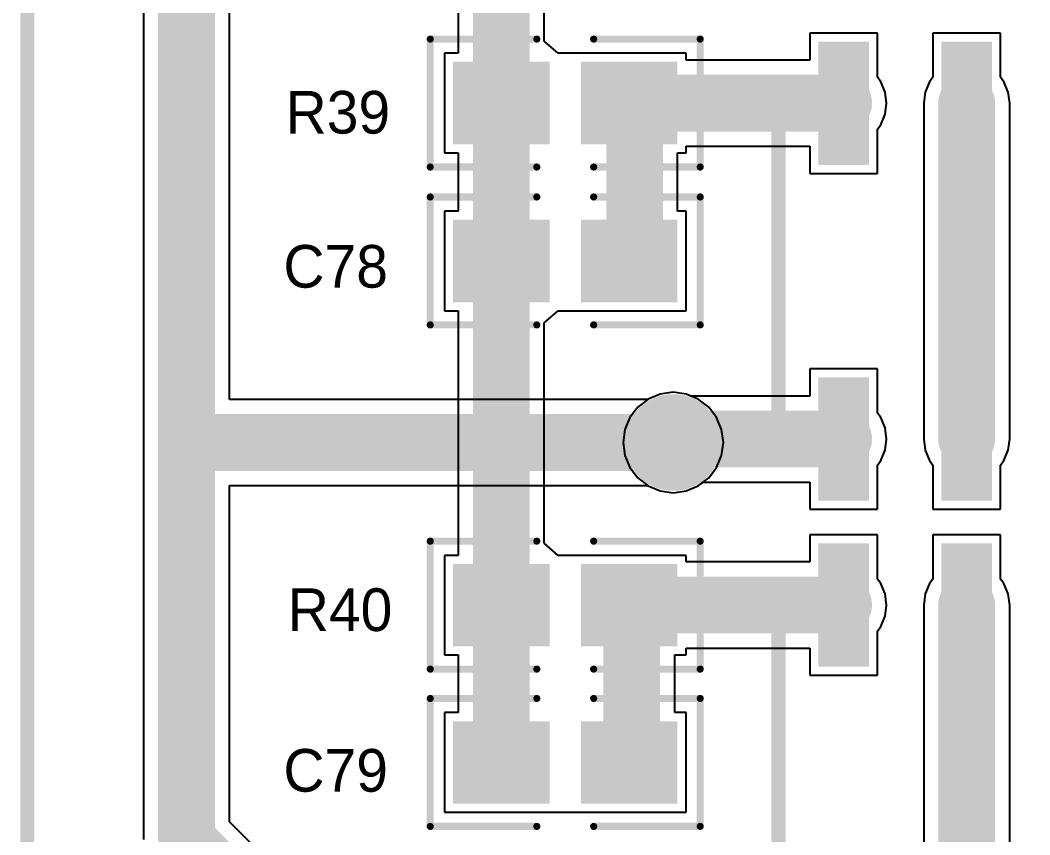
# Model space of a CAD drawing. Header units: millimetres. Extents: x 6.83 to 16.18, y 4.59 to 12.3.
# Drawn here: x 8.837 to 9.547, y 5.652 to 6.225 of the extents above; entities that cross this region are included whole.
import ezdxf

# ---------------------------------------------------------------- set-up
doc = ezdxf.new("R2010")
doc.units = ezdxf.units.MM
doc.header["$MEASUREMENT"] = 0
for name, color, linetype in [('BottomLayer', 5, 'Continuous'), ('BottomSolder', 6, 'Continuous'), ('InternalPlane1', 76, 'Continuous'), ('InternalPlane2', 16, 'Continuous'), ('MultiLayer', 9, 'Continuous'), ('TopLayer', 1, 'Continuous'), ('TopOverlay', 2, 'Continuous'), ('TopPaste', 8, 'Continuous'), ('TopSolder', 216, 'Continuous'), ('ViaHoleLayer', 16, 'Continuous')]:
    doc.layers.add(name, color=color, linetype=linetype)

# ---------------------------------------------------------------- blocks, each defined once
blk = doc.blocks.new('0805_73')
at = {"layer": 'TopLayer'}
for points in [[(-0.057, 0.05), (-0.117, 0.05), (-0.057, 0), (-0.117, 0)], [(0.033, 0.05), (-0.027, 0.05), (0.033, 0), (-0.027, 0)]]:
    blk.add_solid(points, dxfattribs=at)
at = {"layer": 'TopOverlay', "const_width": 0.005}
for points in [[(-0.137, 0.07), (-0.137, -0.02)], [(-0.062, 0.07), (-0.137, 0.07)], [(0.053, 0.07), (-0.022, 0.07)], [(0.053, 0.07), (0.053, -0.02)], [(-0.062, -0.02), (-0.137, -0.02)], [(0.053, -0.02), (-0.022, -0.02)]]:
    blk.add_lwpolyline(points, dxfattribs=at)
at = {"layer": 'TopOverlay', "const_width": 0.0025}
for points in [[(-0.13825, 0.07, 1), (-0.13575, 0.07, 1)], [(-0.13825, 0.07, 1), (-0.13575, 0.07, 1)], [(-0.06325, 0.07, 1), (-0.06075, 0.07, 1)], [(-0.02325, 0.07, 1), (-0.02075, 0.07, 1)], [(0.05175, 0.07, 1), (0.05425, 0.07, 1)], [(0.05175, 0.07, 1), (0.05425, 0.07, 1)], [(-0.13825, -0.02, 1), (-0.13575, -0.02, 1)], [(-0.13825, -0.02, 1), (-0.13575, -0.02, 1)], [(-0.06325, -0.02, 1), (-0.06075, -0.02, 1)], [(-0.02325, -0.02, 1), (-0.02075, -0.02, 1)], [(0.05175, -0.02, 1), (0.05425, -0.02, 1)], [(0.05175, -0.02, 1), (0.05425, -0.02, 1)]]:
    blk.add_lwpolyline(points, format="xyb", close=True, dxfattribs=at)
at = {"layer": 'TopPaste'}
for points in [[(-0.057, 0.05), (-0.117, 0.05), (-0.057, 0), (-0.117, 0)], [(0.033, 0.05), (-0.027, 0.05), (0.033, 0), (-0.027, 0)]]:
    blk.add_solid(points, dxfattribs=at)
at = {"layer": 'TopSolder'}
for points in [[(-0.053, 0.054), (-0.121, 0.054), (-0.053, -0.004), (-0.121, -0.004)], [(0.037, 0.054), (-0.031, 0.054), (0.037, -0.004), (-0.031, -0.004)]]:
    blk.add_solid(points, dxfattribs=at)
blk = doc.blocks.new('0805_113')
at = {"layer": 'TopLayer'}
for points in [[(-0.057, 0.05), (-0.117, 0.05), (-0.057, 0), (-0.117, 0)], [(0.033, 0.05), (-0.027, 0.05), (0.033, 0), (-0.027, 0)]]:
    blk.add_solid(points, dxfattribs=at)
at = {"layer": 'TopOverlay', "const_width": 0.005}
for points in [[(-0.137, 0.07), (-0.137, -0.02)], [(-0.062, 0.07), (-0.137, 0.07)], [(0.053, 0.07), (-0.022, 0.07)], [(0.053, 0.07), (0.053, -0.02)], [(-0.062, -0.02), (-0.137, -0.02)], [(0.053, -0.02), (-0.022, -0.02)]]:
    blk.add_lwpolyline(points, dxfattribs=at)
at = {"layer": 'TopOverlay', "const_width": 0.0025}
for points in [[(-0.13825, 0.07, 1), (-0.13575, 0.07, 1)], [(-0.13825, 0.07, 1), (-0.13575, 0.07, 1)], [(-0.06325, 0.07, 1), (-0.06075, 0.07, 1)], [(-0.02325, 0.07, 1), (-0.02075, 0.07, 1)], [(0.05175, 0.07, 1), (0.05425, 0.07, 1)], [(0.05175, 0.07, 1), (0.05425, 0.07, 1)], [(-0.13825, -0.02, 1), (-0.13575, -0.02, 1)], [(-0.13825, -0.02, 1), (-0.13575, -0.02, 1)], [(-0.06325, -0.02, 1), (-0.06075, -0.02, 1)], [(-0.02325, -0.02, 1), (-0.02075, -0.02, 1)], [(0.05175, -0.02, 1), (0.05425, -0.02, 1)], [(0.05175, -0.02, 1), (0.05425, -0.02, 1)]]:
    blk.add_lwpolyline(points, format="xyb", close=True, dxfattribs=at)
at = {"layer": 'TopPaste'}
for points in [[(-0.057, 0.05), (-0.117, 0.05), (-0.057, 0), (-0.117, 0)], [(0.033, 0.05), (-0.027, 0.05), (0.033, 0), (-0.027, 0)]]:
    blk.add_solid(points, dxfattribs=at)
at = {"layer": 'TopSolder'}
for points in [[(-0.053, 0.054), (-0.121, 0.054), (-0.053, -0.004), (-0.121, -0.004)], [(0.037, 0.054), (-0.031, 0.054), (0.037, -0.004), (-0.031, -0.004)]]:
    blk.add_solid(points, dxfattribs=at)
blk = doc.blocks.new('0805_114')
at = {"layer": 'TopLayer'}
for points in [[(-0.057, 0.05), (-0.117, 0.05), (-0.057, 0), (-0.117, 0)], [(0.033, 0.05), (-0.027, 0.05), (0.033, 0), (-0.027, 0)]]:
    blk.add_solid(points, dxfattribs=at)
at = {"layer": 'TopOverlay', "const_width": 0.005}
for points in [[(-0.137, 0.07), (-0.137, -0.02)], [(-0.062, 0.07), (-0.137, 0.07)], [(0.053, 0.07), (-0.022, 0.07)], [(0.053, 0.07), (0.053, -0.02)], [(-0.062, -0.02), (-0.137, -0.02)], [(0.053, -0.02), (-0.022, -0.02)]]:
    blk.add_lwpolyline(points, dxfattribs=at)
at = {"layer": 'TopOverlay', "const_width": 0.0025}
for points in [[(-0.13825, 0.07, 1), (-0.13575, 0.07, 1)], [(-0.13825, 0.07, 1), (-0.13575, 0.07, 1)], [(-0.06325, 0.07, 1), (-0.06075, 0.07, 1)], [(-0.02325, 0.07, 1), (-0.02075, 0.07, 1)], [(0.05175, 0.07, 1), (0.05425, 0.07, 1)], [(0.05175, 0.07, 1), (0.05425, 0.07, 1)], [(-0.13825, -0.02, 1), (-0.13575, -0.02, 1)], [(-0.13825, -0.02, 1), (-0.13575, -0.02, 1)], [(-0.06325, -0.02, 1), (-0.06075, -0.02, 1)], [(-0.02325, -0.02, 1), (-0.02075, -0.02, 1)], [(0.05175, -0.02, 1), (0.05425, -0.02, 1)], [(0.05175, -0.02, 1), (0.05425, -0.02, 1)]]:
    blk.add_lwpolyline(points, format="xyb", close=True, dxfattribs=at)
at = {"layer": 'TopPaste'}
for points in [[(-0.057, 0.05), (-0.117, 0.05), (-0.057, 0), (-0.117, 0)], [(0.033, 0.05), (-0.027, 0.05), (0.033, 0), (-0.027, 0)]]:
    blk.add_solid(points, dxfattribs=at)
at = {"layer": 'TopSolder'}
for points in [[(-0.053, 0.054), (-0.121, 0.054), (-0.053, -0.004), (-0.121, -0.004)], [(0.037, 0.054), (-0.031, 0.054), (0.037, -0.004), (-0.031, -0.004)]]:
    blk.add_solid(points, dxfattribs=at)
blk = doc.blocks.new('0805_140')
at = {"layer": 'TopLayer'}
for points in [[(-0.057, 0.05), (-0.117, 0.05), (-0.057, 0), (-0.117, 0)], [(0.033, 0.05), (-0.027, 0.05), (0.033, 0), (-0.027, 0)]]:
    blk.add_solid(points, dxfattribs=at)
at = {"layer": 'TopOverlay', "const_width": 0.005}
for points in [[(-0.137, 0.07), (-0.137, -0.02)], [(-0.062, 0.07), (-0.137, 0.07)], [(0.053, 0.07), (-0.022, 0.07)], [(0.053, 0.07), (0.053, -0.02)], [(-0.062, -0.02), (-0.137, -0.02)], [(0.053, -0.02), (-0.022, -0.02)]]:
    blk.add_lwpolyline(points, dxfattribs=at)
at = {"layer": 'TopOverlay', "const_width": 0.0025}
for points in [[(-0.13825, 0.07, 1), (-0.13575, 0.07, 1)], [(-0.13825, 0.07, 1), (-0.13575, 0.07, 1)], [(-0.06325, 0.07, 1), (-0.06075, 0.07, 1)], [(-0.02325, 0.07, 1), (-0.02075, 0.07, 1)], [(0.05175, 0.07, 1), (0.05425, 0.07, 1)], [(0.05175, 0.07, 1), (0.05425, 0.07, 1)], [(-0.13825, -0.02, 1), (-0.13575, -0.02, 1)], [(-0.13825, -0.02, 1), (-0.13575, -0.02, 1)], [(-0.06325, -0.02, 1), (-0.06075, -0.02, 1)], [(-0.02325, -0.02, 1), (-0.02075, -0.02, 1)], [(0.05175, -0.02, 1), (0.05425, -0.02, 1)], [(0.05175, -0.02, 1), (0.05425, -0.02, 1)]]:
    blk.add_lwpolyline(points, format="xyb", close=True, dxfattribs=at)
at = {"layer": 'TopPaste'}
for points in [[(-0.057, 0.05), (-0.117, 0.05), (-0.057, 0), (-0.117, 0)], [(0.033, 0.05), (-0.027, 0.05), (0.033, 0), (-0.027, 0)]]:
    blk.add_solid(points, dxfattribs=at)
at = {"layer": 'TopSolder'}
for points in [[(-0.053, 0.054), (-0.121, 0.054), (-0.053, -0.004), (-0.121, -0.004)], [(0.037, 0.054), (-0.031, 0.054), (0.037, -0.004), (-0.031, -0.004)]]:
    blk.add_solid(points, dxfattribs=at)
blk = doc.blocks.new('AXICOM_IM06_193')
at = {"layer": 'TopLayer'}
for points in [[(-0.13873, 0.0719), (-0.11117, 0.0719), (-0.13873, 0.15064), (-0.11117, 0.15064)], [(-0.01275, 0.0719), (0.01481, 0.0719), (-0.01275, 0.15064), (0.01481, 0.15064)], [(0.07387, 0.0719), (0.10143, 0.0719), (0.07387, 0.15064), (0.10143, 0.15064)], [(0.16048, 0.0719), (0.18804, 0.0719), (0.16048, 0.15064), (0.18804, 0.15064)], [(-0.13873, -0.16432), (-0.11117, -0.16432), (-0.13873, -0.08558), (-0.11117, -0.08558)], [(-0.01275, -0.16432), (0.01481, -0.16432), (-0.01275, -0.08558), (0.01481, -0.08558)], [(0.07387, -0.16432), (0.10143, -0.16432), (0.07387, -0.08558), (0.10143, -0.08558)], [(0.16048, -0.16432), (0.18804, -0.16432), (0.16048, -0.08558), (0.18804, -0.08558)]]:
    blk.add_solid(points, dxfattribs=at)
at = {"layer": 'TopOverlay', "const_width": 0.01}
for points in [[(-0.15495, 0.10005), (-0.17495, 0.10005)], [(-0.17495, 0.10005), (-0.17495, -0.11495)], [(0.22005, 0.10005), (0.20005, 0.10005)], [(0.22005, 0.10005), (0.22005, -0.11495)], [(-0.15495, -0.11495), (-0.17495, -0.09495)], [(-0.15495, -0.11495), (-0.17495, -0.11495)], [(-0.02495, -0.11495), (-0.09995, -0.11495)], [(0.22005, -0.11495), (0.20005, -0.11495)]]:
    blk.add_lwpolyline(points, dxfattribs=at)
at = {"layer": 'TopOverlay', "const_width": 0.005}
for points in [[(-0.17745, 0.10005, 1), (-0.17245, 0.10005, 1)], [(-0.17745, 0.10005, 1), (-0.17245, 0.10005, 1)], [(-0.15745, 0.10005, 1), (-0.15245, 0.10005, 1)], [(0.19755, 0.10005, 1), (0.20255, 0.10005, 1)], [(0.21755, 0.10005, 1), (0.22255, 0.10005, 1)], [(0.21755, 0.10005, 1), (0.22255, 0.10005, 1)], [(-0.17745, -0.09495, 1), (-0.17245, -0.09495, 1)], [(-0.17745, -0.11495, 1), (-0.17245, -0.11495, 1)], [(-0.17745, -0.11495, 1), (-0.17245, -0.11495, 1)], [(-0.15745, -0.11495, 1), (-0.15245, -0.11495, 1)], [(-0.15745, -0.11495, 1), (-0.15245, -0.11495, 1)], [(-0.10245, -0.11495, 1), (-0.09745, -0.11495, 1)], [(-0.02745, -0.11495, 1), (-0.02245, -0.11495, 1)], [(0.19755, -0.11495, 1), (0.20255, -0.11495, 1)], [(0.21755, -0.11495, 1), (0.22255, -0.11495, 1)], [(0.21755, -0.11495, 1), (0.22255, -0.11495, 1)]]:
    blk.add_lwpolyline(points, format="xyb", close=True, dxfattribs=at)
at = {"layer": 'TopPaste'}
for points in [[(-0.13873, 0.0719), (-0.11117, 0.0719), (-0.13873, 0.15064), (-0.11117, 0.15064)], [(-0.01275, 0.0719), (0.01481, 0.0719), (-0.01275, 0.15064), (0.01481, 0.15064)], [(0.07387, 0.0719), (0.10143, 0.0719), (0.07387, 0.15064), (0.10143, 0.15064)], [(0.16048, 0.0719), (0.18804, 0.0719), (0.16048, 0.15064), (0.18804, 0.15064)], [(-0.13873, -0.16432), (-0.11117, -0.16432), (-0.13873, -0.08558), (-0.11117, -0.08558)], [(-0.01275, -0.16432), (0.01481, -0.16432), (-0.01275, -0.08558), (0.01481, -0.08558)], [(0.07387, -0.16432), (0.10143, -0.16432), (0.07387, -0.08558), (0.10143, -0.08558)], [(0.16048, -0.16432), (0.18804, -0.16432), (0.16048, -0.08558), (0.18804, -0.08558)]]:
    blk.add_solid(points, dxfattribs=at)
at = {"layer": 'TopSolder'}
for points in [[(-0.14273, 0.0679), (-0.10717, 0.0679), (-0.14273, 0.15464), (-0.10717, 0.15464)], [(-0.01675, 0.0679), (0.01881, 0.0679), (-0.01675, 0.15464), (0.01881, 0.15464)], [(0.06987, 0.0679), (0.10543, 0.0679), (0.06987, 0.15464), (0.10543, 0.15464)], [(0.15648, 0.0679), (0.19204, 0.0679), (0.15648, 0.15464), (0.19204, 0.15464)], [(-0.14273, -0.16832), (-0.10717, -0.16832), (-0.14273, -0.08158), (-0.10717, -0.08158)], [(-0.01675, -0.16832), (0.01881, -0.16832), (-0.01675, -0.08158), (0.01881, -0.08158)], [(0.06987, -0.16832), (0.10543, -0.16832), (0.06987, -0.08158), (0.10543, -0.08158)], [(0.15648, -0.16832), (0.19204, -0.16832), (0.15648, -0.08158), (0.19204, -0.08158)]]:
    blk.add_solid(points, dxfattribs=at)
blk = doc.blocks.new('AXICOM_IM06_194')
at = {"layer": 'TopLayer'}
for points in [[(-0.13873, 0.0719), (-0.11117, 0.0719), (-0.13873, 0.15064), (-0.11117, 0.15064)], [(-0.01275, 0.0719), (0.01481, 0.0719), (-0.01275, 0.15064), (0.01481, 0.15064)], [(0.07387, 0.0719), (0.10143, 0.0719), (0.07387, 0.15064), (0.10143, 0.15064)], [(0.16048, 0.0719), (0.18804, 0.0719), (0.16048, 0.15064), (0.18804, 0.15064)], [(-0.13873, -0.16432), (-0.11117, -0.16432), (-0.13873, -0.08558), (-0.11117, -0.08558)], [(-0.01275, -0.16432), (0.01481, -0.16432), (-0.01275, -0.08558), (0.01481, -0.08558)], [(0.07387, -0.16432), (0.10143, -0.16432), (0.07387, -0.08558), (0.10143, -0.08558)], [(0.16048, -0.16432), (0.18804, -0.16432), (0.16048, -0.08558), (0.18804, -0.08558)]]:
    blk.add_solid(points, dxfattribs=at)
at = {"layer": 'TopOverlay', "const_width": 0.01}
for points in [[(-0.15495, 0.10005), (-0.17495, 0.10005)], [(-0.17495, 0.10005), (-0.17495, -0.11495)], [(0.22005, 0.10005), (0.20005, 0.10005)], [(0.22005, 0.10005), (0.22005, -0.11495)], [(-0.15495, -0.11495), (-0.17495, -0.09495)], [(-0.15495, -0.11495), (-0.17495, -0.11495)], [(-0.02495, -0.11495), (-0.09995, -0.11495)], [(0.22005, -0.11495), (0.20005, -0.11495)]]:
    blk.add_lwpolyline(points, dxfattribs=at)
at = {"layer": 'TopOverlay', "const_width": 0.005}
for points in [[(-0.17745, 0.10005, 1), (-0.17245, 0.10005, 1)], [(-0.17745, 0.10005, 1), (-0.17245, 0.10005, 1)], [(-0.15745, 0.10005, 1), (-0.15245, 0.10005, 1)], [(0.19755, 0.10005, 1), (0.20255, 0.10005, 1)], [(0.21755, 0.10005, 1), (0.22255, 0.10005, 1)], [(0.21755, 0.10005, 1), (0.22255, 0.10005, 1)], [(-0.17745, -0.09495, 1), (-0.17245, -0.09495, 1)], [(-0.17745, -0.11495, 1), (-0.17245, -0.11495, 1)], [(-0.17745, -0.11495, 1), (-0.17245, -0.11495, 1)], [(-0.15745, -0.11495, 1), (-0.15245, -0.11495, 1)], [(-0.15745, -0.11495, 1), (-0.15245, -0.11495, 1)], [(-0.10245, -0.11495, 1), (-0.09745, -0.11495, 1)], [(-0.02745, -0.11495, 1), (-0.02245, -0.11495, 1)], [(0.19755, -0.11495, 1), (0.20255, -0.11495, 1)], [(0.21755, -0.11495, 1), (0.22255, -0.11495, 1)], [(0.21755, -0.11495, 1), (0.22255, -0.11495, 1)]]:
    blk.add_lwpolyline(points, format="xyb", close=True, dxfattribs=at)
at = {"layer": 'TopPaste'}
for points in [[(-0.13873, 0.0719), (-0.11117, 0.0719), (-0.13873, 0.15064), (-0.11117, 0.15064)], [(-0.01275, 0.0719), (0.01481, 0.0719), (-0.01275, 0.15064), (0.01481, 0.15064)], [(0.07387, 0.0719), (0.10143, 0.0719), (0.07387, 0.15064), (0.10143, 0.15064)], [(0.16048, 0.0719), (0.18804, 0.0719), (0.16048, 0.15064), (0.18804, 0.15064)], [(-0.13873, -0.16432), (-0.11117, -0.16432), (-0.13873, -0.08558), (-0.11117, -0.08558)], [(-0.01275, -0.16432), (0.01481, -0.16432), (-0.01275, -0.08558), (0.01481, -0.08558)], [(0.07387, -0.16432), (0.10143, -0.16432), (0.07387, -0.08558), (0.10143, -0.08558)], [(0.16048, -0.16432), (0.18804, -0.16432), (0.16048, -0.08558), (0.18804, -0.08558)]]:
    blk.add_solid(points, dxfattribs=at)
at = {"layer": 'TopSolder'}
for points in [[(-0.14273, 0.0679), (-0.10717, 0.0679), (-0.14273, 0.15464), (-0.10717, 0.15464)], [(-0.01675, 0.0679), (0.01881, 0.0679), (-0.01675, 0.15464), (0.01881, 0.15464)], [(0.06987, 0.0679), (0.10543, 0.0679), (0.06987, 0.15464), (0.10543, 0.15464)], [(0.15648, 0.0679), (0.19204, 0.0679), (0.15648, 0.15464), (0.19204, 0.15464)], [(-0.14273, -0.16832), (-0.10717, -0.16832), (-0.14273, -0.08158), (-0.10717, -0.08158)], [(-0.01675, -0.16832), (0.01881, -0.16832), (-0.01675, -0.08158), (0.01881, -0.08158)], [(0.06987, -0.16832), (0.10543, -0.16832), (0.06987, -0.08158), (0.10543, -0.08158)], [(0.15648, -0.16832), (0.19204, -0.16832), (0.15648, -0.08158), (0.19204, -0.08158)]]:
    blk.add_solid(points, dxfattribs=at)

msp = doc.modelspace()

# ---------------------------------------------------------------- linework, layer by layer
at = {"layer": 'BottomLayer'}
for p, q in [((8.92364, 6.98961), (8.92364, 5.92752)), ((8.98416, 5.95778), (8.98416, 6.25097)), ((9.29641, 5.96282), (9.28727, 5.96162)), ((9.30554, 5.96162), (9.29641, 5.96282)), ((9.27835, 5.95778), (8.98416, 5.95778)), ((9.27876, 5.95809), (9.27835, 5.95778)), ((9.28727, 5.96162), (9.27876, 5.95809)), ((9.31406, 5.95809), (9.30554, 5.96162)), ((9.32137, 5.95248), (9.31406, 5.95809)), ((9.32698, 5.94517), (9.32137, 5.95248)), ((9.33051, 5.93665), (9.32698, 5.94517)), ((9.33171, 5.92752), (9.33051, 5.93665)), ((8.92364, 5.92752), (8.92364, 5.64816)), ((9.33051, 5.91838), (9.33171, 5.92752)), ((9.32698, 5.90987), (9.33051, 5.91838)), ((9.32137, 5.90255), (9.32698, 5.90987)), ((9.31406, 5.89694), (9.32137, 5.90255)), ((8.98416, 5.66069), (8.98416, 5.89726)), ((8.98416, 5.89726), (9.27835, 5.89726)), ((9.27835, 5.89726), (9.27876, 5.89694)), ((9.27876, 5.89694), (9.28727, 5.89342)), ((9.28727, 5.89342), (9.29641, 5.89221)), ((9.29641, 5.89221), (9.30554, 5.89342)), ((9.30554, 5.89342), (9.31406, 5.89694)), ((9.03983, 5.60503), (8.98416, 5.66069))]:
    msp.add_line(p, q, dxfattribs=at)
at = {"layer": 'BottomLayer', "const_width": 0.04}
for points in [[(8.9539, 5.92752), (8.9539, 6.98961)], [(8.9539, 5.64816), (8.9539, 5.92752)], [(8.9539, 5.92752), (9.29641, 5.92752)], [(8.9539, 5.64816), (9.0273, 5.57477)]]:
    msp.add_lwpolyline(points, dxfattribs=at)
at = {"layer": 'BottomLayer'}
for points, const_width in [([(8.9439, 5.92752, 1), (8.9639, 5.92752, 1)], 0.02), ([(8.9439, 5.92752, 1), (8.9639, 5.92752, 1)], 0.02), ([(8.9439, 5.92752, 1), (8.9639, 5.92752, 1)], 0.02), ([(9.28391, 5.92752, 1), (9.30891, 5.92752, 1)], 0.025), ([(9.28641, 5.92752, 1), (9.30641, 5.92752, 1)], 0.02), ([(8.9439, 5.64816, 1), (8.9639, 5.64816, 1)], 0.02), ([(8.9439, 5.64816, 1), (8.9639, 5.64816, 1)], 0.02)]:
    msp.add_lwpolyline(points, format="xyb", close=True, dxfattribs=dict(at, const_width=const_width))
at = {"layer": 'BottomSolder', "const_width": 0.029}
msp.add_lwpolyline([(9.28191, 5.92752, 1), (9.31091, 5.92752, 1)], format="xyb", close=True, dxfattribs=at)
at = {"layer": 'InternalPlane1', "const_width": 0.034}
msp.add_lwpolyline([(9.27941, 5.92752, 1), (9.31341, 5.92752, 1)], format="xyb", close=True, dxfattribs=at)
at = {"layer": 'InternalPlane2', "const_width": 0.034}
msp.add_lwpolyline([(9.27941, 5.92752, 1), (9.31341, 5.92752, 1)], format="xyb", close=True, dxfattribs=at)
at = {"layer": 'MultiLayer', "const_width": 0.025}
msp.add_lwpolyline([(9.28391, 5.92752, 1), (9.30891, 5.92752, 1)], format="xyb", close=True, dxfattribs=at)
at = {"layer": 'TopLayer'}
for p, q in [((9.14516, 6.37294), (9.14516, 6.20128)), ((9.20568, 6.2098), (9.20568, 6.36442)), ((9.44012, 6.21555), (9.39256, 6.21555)), ((9.39256, 6.21555), (9.39256, 6.19644)), ((9.44012, 6.18447), (9.44012, 6.21555)), ((9.52673, 6.21555), (9.47917, 6.21555)), ((9.47917, 6.21555), (9.47917, 6.18447)), ((9.52673, 6.18447), (9.52673, 6.21555)), ((9.21542, 6.20128), (9.20568, 6.2098)), ((9.14516, 6.20128), (9.13542, 6.20128)), ((9.13542, 6.20128), (9.13542, 6.13128)), ((9.22542, 6.20128), (9.21542, 6.20128)), ((9.22723, 6.20128), (9.22542, 6.20128)), ((9.30542, 6.20128), (9.22723, 6.20128)), ((9.30542, 6.19644), (9.30542, 6.20128)), ((9.39256, 6.19644), (9.30542, 6.19644)), ((9.44254, 6.18131), (9.44012, 6.18447)), ((9.47917, 6.18447), (9.47675, 6.18131)), ((9.52916, 6.18131), (9.52673, 6.18447)), ((9.44557, 6.17401), (9.44254, 6.18131)), ((9.47675, 6.18131), (9.47373, 6.17401)), ((9.53218, 6.17401), (9.52916, 6.18131)), ((9.4466, 6.16618), (9.44557, 6.17401)), ((9.47373, 6.17401), (9.47269, 6.16618)), ((9.53321, 6.16618), (9.53218, 6.17401)), ((9.44557, 6.15835), (9.4466, 6.16618)), ((9.47269, 6.16618), (9.47269, 5.92996)), ((9.53321, 5.92996), (9.53321, 6.16618)), ((9.44254, 6.15105), (9.44557, 6.15835)), ((9.44012, 6.14789), (9.44254, 6.15105)), ((9.44012, 6.11681), (9.44012, 6.14789)), ((9.30542, 6.13128), (9.30542, 6.13592)), ((9.30542, 6.13592), (9.39256, 6.13592)), ((9.39256, 6.13592), (9.39256, 6.11681)), ((9.13542, 6.13128), (9.14516, 6.13128)), ((9.14516, 6.13128), (9.14516, 6.09022)), ((9.29949, 6.09022), (9.29949, 6.13128)), ((9.29949, 6.13128), (9.30542, 6.13128)), ((9.39256, 6.11681), (9.44012, 6.11681)), ((9.14516, 6.09022), (9.13542, 6.09022)), ((9.13542, 6.09022), (9.13542, 6.02022)), ((9.30542, 6.09022), (9.29949, 6.09022)), ((9.30542, 6.02022), (9.30542, 6.09022)), ((9.13542, 6.02022), (9.14516, 6.02022)), ((9.14516, 6.02022), (9.14516, 5.84812)), ((9.20568, 6.01169), (9.21542, 6.02022)), ((9.21542, 6.02022), (9.22542, 6.02022)), ((9.22542, 6.02022), (9.22723, 6.02022)), ((9.22723, 6.02022), (9.30542, 6.02022)), ((9.20568, 5.85664), (9.20568, 6.01169)), ((9.44012, 5.97933), (9.39256, 5.97933)), ((9.39256, 5.97933), (9.39256, 5.96022)), ((9.44012, 5.94825), (9.44012, 5.97933)), ((9.29641, 5.96282), (9.28727, 5.96162)), ((9.30554, 5.96162), (9.29641, 5.96282)), ((9.27876, 5.95809), (9.27144, 5.95248)), ((9.28727, 5.96162), (9.27876, 5.95809)), ((9.30891, 5.96022), (9.30554, 5.96162)), ((9.39256, 5.96022), (9.30891, 5.96022)), ((9.27144, 5.95248), (9.26583, 5.94517)), ((9.44254, 5.94509), (9.44012, 5.94825)), ((9.26583, 5.94517), (9.26231, 5.93665)), ((9.44557, 5.93779), (9.44254, 5.94509)), ((9.26231, 5.93665), (9.2611, 5.92752)), ((9.4466, 5.92996), (9.44557, 5.93779)), ((9.2611, 5.92752), (9.26231, 5.91838)), ((9.44557, 5.92213), (9.4466, 5.92996)), ((9.47269, 5.92996), (9.47373, 5.92213)), ((9.53218, 5.92213), (9.53321, 5.92996)), ((9.44254, 5.91483), (9.44557, 5.92213)), ((9.47373, 5.92213), (9.47675, 5.91483)), ((9.52916, 5.91483), (9.53218, 5.92213)), ((9.26231, 5.91838), (9.26583, 5.90987)), ((9.44012, 5.91167), (9.44254, 5.91483)), ((9.47675, 5.91483), (9.47917, 5.91167)), ((9.52673, 5.91167), (9.52916, 5.91483)), ((9.26583, 5.90987), (9.27144, 5.90255)), ((9.44012, 5.88059), (9.44012, 5.91167)), ((9.47917, 5.91167), (9.47917, 5.88059)), ((9.52673, 5.88059), (9.52673, 5.91167)), ((9.27144, 5.90255), (9.27876, 5.89694)), ((9.31406, 5.89694), (9.31765, 5.8997)), ((9.31765, 5.8997), (9.39256, 5.8997)), ((9.39256, 5.8997), (9.39256, 5.88059)), ((9.27876, 5.89694), (9.28727, 5.89342)), ((9.28727, 5.89342), (9.29641, 5.89221)), ((9.29641, 5.89221), (9.30554, 5.89342)), ((9.30554, 5.89342), (9.31406, 5.89694)), ((9.39256, 5.88059), (9.44012, 5.88059)), ((9.47917, 5.88059), (9.52673, 5.88059)), ((9.44012, 5.86258), (9.39256, 5.86258)), ((9.39256, 5.86258), (9.39256, 5.84347)), ((9.44012, 5.8315), (9.44012, 5.86258)), ((9.52673, 5.86258), (9.47917, 5.86258)), ((9.47917, 5.86258), (9.47917, 5.8315)), ((9.52673, 5.8315), (9.52673, 5.86258)), ((9.21542, 5.84812), (9.20568, 5.85664)), ((9.14516, 5.84812), (9.13542, 5.84812)), ((9.13542, 5.84812), (9.13542, 5.77812)), ((9.22542, 5.84812), (9.21542, 5.84812)), ((9.22723, 5.84812), (9.22542, 5.84812)), ((9.30542, 5.84812), (9.22723, 5.84812)), ((9.30542, 5.84347), (9.30542, 5.84812)), ((9.39256, 5.84347), (9.30542, 5.84347)), ((9.44254, 5.82834), (9.44012, 5.8315)), ((9.44557, 5.82104), (9.44254, 5.82834)), ((9.47675, 5.82834), (9.47373, 5.82104)), ((9.47917, 5.8315), (9.47675, 5.82834)), ((9.52916, 5.82834), (9.52673, 5.8315)), ((9.53218, 5.82104), (9.52916, 5.82834)), ((9.4466, 5.81321), (9.44557, 5.82104)), ((9.47373, 5.82104), (9.47269, 5.81321)), ((9.53321, 5.81321), (9.53218, 5.82104)), ((9.44557, 5.80538), (9.4466, 5.81321)), ((9.47269, 5.81321), (9.47269, 5.58119)), ((9.53321, 5.58119), (9.53321, 5.81321)), ((9.44254, 5.79808), (9.44557, 5.80538)), ((9.44012, 5.79492), (9.44254, 5.79808)), ((9.44012, 5.76384), (9.44012, 5.79492)), ((9.13542, 5.77812), (9.14516, 5.77812)), ((9.14516, 5.77812), (9.14516, 5.73749)), ((9.29748, 5.73749), (9.29748, 5.77812)), ((9.29748, 5.77812), (9.30542, 5.77812)), ((9.30542, 5.77812), (9.30542, 5.78295)), ((9.30542, 5.78295), (9.39256, 5.78295)), ((9.39256, 5.78295), (9.39256, 5.76384)), ((9.39256, 5.76384), (9.44012, 5.76384)), ((9.14516, 5.73749), (9.13542, 5.73749)), ((9.13542, 5.73749), (9.13542, 5.66749)), ((9.30542, 5.73749), (9.29748, 5.73749)), ((9.30542, 5.66749), (9.30542, 5.73749)), ((9.13542, 5.66749), (9.21361, 5.66749)), ((9.21361, 5.66749), (9.21542, 5.66749)), ((9.21542, 5.66749), (9.22542, 5.66749)), ((9.22542, 5.66749), (9.22723, 5.66749)), ((9.22723, 5.66749), (9.30542, 5.66749))]:
    msp.add_line(p, q, dxfattribs=at)
for points, const_width in [([(9.17542, 6.16628), (9.17542, 6.40794)], 0.04), ([(9.17542, 6.05522), (9.17542, 6.16628)], 0.04), ([(9.26923, 6.06003), (9.26923, 6.16618)], 0.04), ([(9.26923, 6.16618), (9.41634, 6.16618)], 0.04), ([(9.50295, 5.92996), (9.50295, 6.16618)], 0.04), ([(9.17542, 5.81312), (9.17542, 6.05522)], 0.04), ([(9.29682, 5.92996), (9.41634, 5.92996)], 0.04), ([(9.50295, 5.92594), (9.50295, 5.92996)], 0.01), ([(9.17542, 5.70538), (9.17542, 5.81312)], 0.04), ([(9.26722, 5.70495), (9.26722, 5.81321)], 0.04), ([(9.26722, 5.81321), (9.41634, 5.81321)], 0.04), ([(9.50295, 5.58119), (9.50295, 5.81321)], 0.04)]:
    msp.add_lwpolyline(points, dxfattribs=dict(at, const_width=const_width))
for points, const_width in [([(9.16542, 6.16628, 1), (9.18542, 6.16628, 1)], 0.02), ([(9.16542, 6.16628, 1), (9.18542, 6.16628, 1)], 0.02), ([(9.25923, 6.16618, 1), (9.27923, 6.16618, 1)], 0.02), ([(9.25923, 6.16618, 1), (9.27923, 6.16618, 1)], 0.02), ([(9.40634, 6.16618, 1), (9.42634, 6.16618, 1)], 0.02), ([(9.49295, 6.16618, 1), (9.51295, 6.16618, 1)], 0.02), ([(9.25923, 6.06003, 1), (9.27923, 6.06003, 1)], 0.02), ([(9.16542, 6.05522, 1), (9.18542, 6.05522, 1)], 0.02), ([(9.16542, 6.05522, 1), (9.18542, 6.05522, 1)], 0.02), ([(9.28391, 5.92752, 1), (9.30891, 5.92752, 1)], 0.025), ([(9.28682, 5.92996, 1), (9.30682, 5.92996, 1)], 0.02), ([(9.40634, 5.92996, 1), (9.42634, 5.92996, 1)], 0.02), ([(9.49295, 5.92996, 1), (9.51295, 5.92996, 1)], 0.02), ([(9.50045, 5.92996, 1), (9.50545, 5.92996, 1)], 0.005), ([(9.50045, 5.92594, 1), (9.50545, 5.92594, 1)], 0.005), ([(9.16542, 5.81312, 1), (9.18542, 5.81312, 1)], 0.02), ([(9.16542, 5.81312, 1), (9.18542, 5.81312, 1)], 0.02), ([(9.25722, 5.81321, 1), (9.27722, 5.81321, 1)], 0.02), ([(9.25722, 5.81321, 1), (9.27722, 5.81321, 1)], 0.02), ([(9.40634, 5.81321, 1), (9.42634, 5.81321, 1)], 0.02), ([(9.49295, 5.81321, 1), (9.51295, 5.81321, 1)], 0.02), ([(9.16542, 5.70538, 1), (9.18542, 5.70538, 1)], 0.02), ([(9.25722, 5.70495, 1), (9.27722, 5.70495, 1)], 0.02)]:
    msp.add_lwpolyline(points, format="xyb", close=True, dxfattribs=dict(at, const_width=const_width))
at = {"layer": 'TopOverlay', "const_width": 0.01}
msp.add_lwpolyline([(8.84181, 5.46209), (8.84181, 8.81209)], dxfattribs=at)
at = {"layer": 'TopSolder', "const_width": 0.029}
msp.add_lwpolyline([(9.28191, 5.92752, 1), (9.31091, 5.92752, 1)], format="xyb", close=True, dxfattribs=at)
at = {"layer": 'ViaHoleLayer', "const_width": 0.014}
msp.add_lwpolyline([(9.28941, 5.92752, 1), (9.30341, 5.92752, 1)], format="xyb", close=True, dxfattribs=at)

# ---------------------------------------------------------------- block references
at = {"rotation": 180}
for name, p in [('0805_73', (9.17842, 6.19128)), ('AXICOM_IM06_193', (9.5906, 6.04123)), ('0805_114', (9.17842, 6.08022)), ('0805_140', (9.17842, 5.83812)), ('AXICOM_IM06_194', (9.5906, 5.68826)), ('0805_113', (9.17842, 5.72749))]:
    msp.add_blockref(name, p, dxfattribs=at)

# ---------------------------------------------------------------- texts
at = {"layer": 'TopOverlay'}
for s, p in [('R39', (9.02359, 6.1448)), ('C78', (9.02205, 6.03643)), ('R40', (9.02514, 5.79492)), ('C79', (9.02205, 5.6819))]:
    msp.add_text(s, height=0.03, dxfattribs=at).set_placement(p)

doc.saveas('drawing.dxf')
